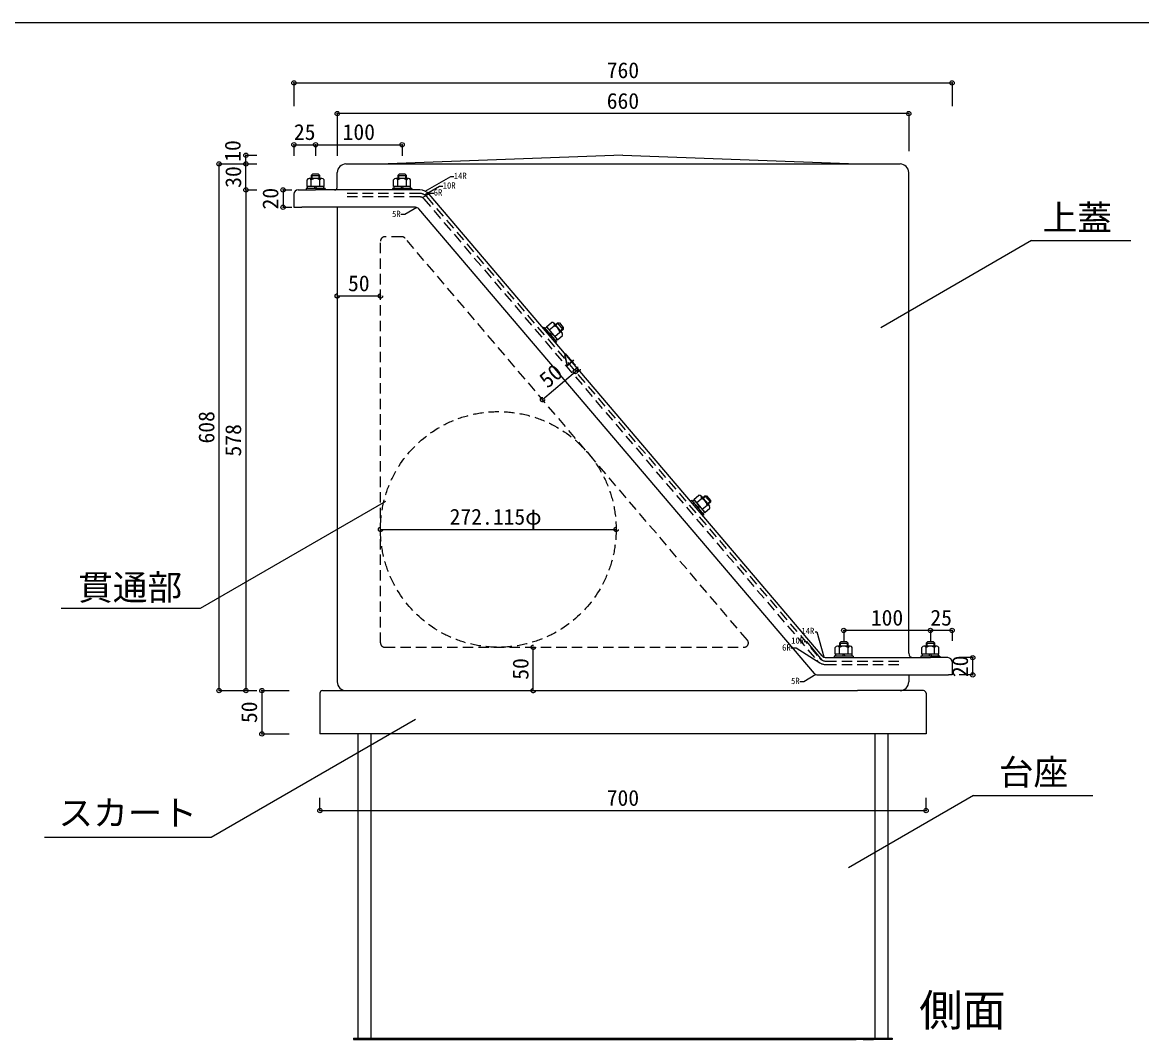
# Model space of a CAD drawing. Units: millimetres at full size, sheet at 1:10. Extents: x -10475 to 9199, y -10092 to 10143.
# Drawn here: x -4749 to -3456, y -4294 to -3120 of the extents above; entities that cross this region are included whole.
import ezdxf
from ezdxf.enums import TextEntityAlignment as Align

# ---------------------------------------------------------------- set-up
doc = ezdxf.new("R2010")
doc.units = ezdxf.units.MM
doc.header["$LTSCALE"] = 10
doc.header["$PDMODE"] = 32
doc.header["$PDSIZE"] = 5
doc.linetypes.add('DASHED1', pattern=[1.8, 1.2, -0.6])
for name, color, linetype in [('0-0_FRP', 7, 'Continuous'), ('0-1_SUS', 7, 'Continuous'), ('0-3_開口寸法', 2, 'DASHED1'), ('0-8_FRP寸法', 3, 'Continuous'), ('3-4', 4, 'Continuous'), ('3-8', 4, 'Continuous')]:
    doc.layers.add(name, color=color, linetype=linetype)
doc.styles.add('ＭＳ ゴシック', font='')
doc.styles.get('ＭＳ ゴシック').set_extended_font_data('MS Gothic')

msp = doc.modelspace()

# ---------------------------------------------------------------- linework, layer by layer
at = {"layer": '0-0_FRP'}
for p, q in [((-6011.52, -3119.95), (-2011.52, -3119.95)), ((-4404.98, -3296.73), (-4406.48, -3295.23)), ((-4304.98, -3296.73), (-4306.48, -3295.23)), ((-4419.79, -3309.34), (-4419.79, -3301.75)), ((-4402.62, -3300.34), (-4417.34, -3300.34)), ((-4414.98, -3296.73), (-4404.98, -3296.73)), ((-4414.98, -3296.73), (-4414.98, -3300.34)), ((-4414.89, -3309.34), (-4414.89, -3301.75)), ((-4405.07, -3309.34), (-4405.07, -3301.75)), ((-4404.98, -3300.34), (-4404.98, -3296.73)), ((-4400.16, -3309.34), (-4400.16, -3301.75)), ((-4319.79, -3309.34), (-4319.79, -3301.75)), ((-4302.62, -3300.34), (-4317.34, -3300.34)), ((-4314.98, -3296.73), (-4304.98, -3296.73)), ((-4314.98, -3296.73), (-4314.98, -3300.34)), ((-4314.89, -3309.34), (-4314.89, -3301.75)), ((-4305.07, -3309.34), (-4305.07, -3301.75)), ((-4304.98, -3300.34), (-4304.98, -3296.73)), ((-4300.16, -3309.34), (-4300.16, -3301.75)), ((-4420.98, -3311.84), (-4420.98, -3313.44)), ((-4400.98, -3311.84), (-4420.98, -3311.84)), ((-4400.16, -3309.34), (-4419.79, -3309.34)), ((-4419.18, -3311.84), (-4419.18, -3309.34)), ((-4410.22, -3309.34), (-4418.92, -3309.34)), ((-4411.36, -3311.84), (-4418.92, -3311.84)), ((-4411.62, -3309.34), (-4410.48, -3311.84)), ((-4408.34, -3311.84), (-4409.48, -3309.34)), ((-4398.98, -3311.84), (-4409.21, -3311.84)), ((-4400.52, -3309.34), (-4408.07, -3309.34)), ((-4400.78, -3309.34), (-4400.78, -3311.84)), ((-4398.98, -3311.84), (-4398.98, -3313.44)), ((-4320.98, -3311.84), (-4320.98, -3313.44)), ((-4300.98, -3311.84), (-4320.98, -3311.84)), ((-4300.16, -3309.34), (-4319.79, -3309.34)), ((-4319.18, -3311.84), (-4319.18, -3309.34)), ((-4310.22, -3309.34), (-4318.92, -3309.34)), ((-4311.36, -3311.84), (-4318.92, -3311.84)), ((-4311.62, -3309.34), (-4310.48, -3311.84)), ((-4308.34, -3311.84), (-4309.48, -3309.34)), ((-4298.98, -3311.84), (-4309.21, -3311.84)), ((-4300.52, -3309.34), (-4308.07, -3309.34)), ((-4300.78, -3309.34), (-4300.78, -3311.84)), ((-4298.98, -3311.84), (-4298.98, -3313.44)), ((-4145.89, -3472.07), (-4147.11, -3473.11)), ((-4145.89, -3472.07), (-4131.63, -3488.82)), ((-4142.82, -3471.82), (-4144.73, -3473.44)), ((-4143.22, -3471.35), (-4137.45, -3466.44)), ((-4143.22, -3471.35), (-4130.49, -3486.3)), ((-4140.04, -3475.09), (-4134.27, -3470.17)), ((-4134.78, -3467.39), (-4125.23, -3478.59)), ((-4133.25, -3469.18), (-4130.51, -3466.85)), ((-4124.02, -3474.46), (-4130.51, -3466.85)), ((-4130.51, -3466.85), (-4128.39, -3467.02)), ((-4124.02, -3474.46), (-4126.76, -3476.8)), ((-4137.92, -3477.57), (-4139.09, -3480.06)), ((-4137.7, -3481.7), (-4136.53, -3479.21)), ((-4133.68, -3482.56), (-4127.9, -3477.64)), ((-4131.63, -3488.82), (-4132.85, -3489.86)), ((-4132.8, -3487.45), (-4130.89, -3485.83)), ((-4130.49, -3486.3), (-4124.72, -3481.38)), ((-3973.22, -3670.92), (-3967.45, -3666)), ((-3970.04, -3674.66), (-3964.27, -3669.74)), ((-3964.78, -3666.95), (-3955.23, -3678.16)), ((-3963.25, -3668.75), (-3960.51, -3666.41)), ((-3954.02, -3674.02), (-3960.51, -3666.41)), ((-3960.51, -3666.41), (-3958.39, -3666.58)), ((-3975.89, -3671.64), (-3977.11, -3672.68)), ((-3975.89, -3671.64), (-3969.26, -3679.43)), ((-3972.82, -3671.39), (-3974.73, -3673.01)), ((-3974.6, -3673.16), (-3961.63, -3688.39)), ((-3973.22, -3670.92), (-3960.49, -3685.86)), ((-3973, -3671.19), (-3968.1, -3676.94)), ((-3967.92, -3677.14), (-3969.09, -3679.63)), ((-3967.87, -3681.06), (-3962.97, -3686.82)), ((-3967.7, -3681.26), (-3966.53, -3678.78)), ((-3966.7, -3678.57), (-3961.06, -3685.19)), ((-3963.68, -3682.13), (-3957.9, -3677.21)), ((-3960.49, -3685.86), (-3954.72, -3680.95)), ((-3954.02, -3674.02), (-3956.76, -3676.36)), ((-3961.63, -3688.39), (-3962.85, -3689.42)), ((-3962.8, -3687.02), (-3960.89, -3685.39)), ((-3804.98, -3836.73), (-3794.98, -3836.73)), ((-3804.98, -3836.73), (-3804.98, -3840.34)), ((-3794.98, -3836.73), (-3796.48, -3835.23)), ((-3794.98, -3840.34), (-3794.98, -3836.73)), ((-3704.98, -3836.73), (-3694.98, -3836.73)), ((-3704.98, -3836.73), (-3704.98, -3840.34)), ((-3694.98, -3836.73), (-3696.48, -3835.23)), ((-3694.98, -3840.34), (-3694.98, -3836.73)), ((-3809.79, -3849.34), (-3809.79, -3841.75)), ((-3790.16, -3849.34), (-3809.79, -3849.34)), ((-3809.18, -3851.84), (-3809.18, -3849.34)), ((-3800.22, -3849.34), (-3808.92, -3849.34)), ((-3792.62, -3840.34), (-3807.34, -3840.34)), ((-3804.89, -3849.34), (-3804.89, -3841.75)), ((-3801.62, -3849.34), (-3800.48, -3851.84)), ((-3798.34, -3851.84), (-3799.48, -3849.34)), ((-3790.52, -3849.34), (-3798.07, -3849.34)), ((-3795.07, -3849.34), (-3795.07, -3841.75)), ((-3790.78, -3849.34), (-3790.78, -3851.84)), ((-3790.16, -3849.34), (-3790.16, -3841.75)), ((-3709.79, -3849.34), (-3709.79, -3841.75)), ((-3690.16, -3849.34), (-3709.79, -3849.34)), ((-3709.18, -3851.84), (-3709.18, -3849.34)), ((-3700.22, -3849.34), (-3708.92, -3849.34)), ((-3692.62, -3840.34), (-3707.34, -3840.34)), ((-3704.89, -3849.34), (-3704.89, -3841.75)), ((-3701.62, -3849.34), (-3700.48, -3851.84)), ((-3698.34, -3851.84), (-3699.48, -3849.34)), ((-3690.52, -3849.34), (-3698.07, -3849.34)), ((-3695.07, -3849.34), (-3695.07, -3841.75)), ((-3690.78, -3849.34), (-3690.78, -3851.84)), ((-3690.16, -3849.34), (-3690.16, -3841.75)), ((-3810.98, -3851.84), (-3810.98, -3853.44)), ((-3790.98, -3851.84), (-3810.98, -3851.84)), ((-3801.36, -3851.84), (-3808.92, -3851.84)), ((-3788.98, -3851.84), (-3799.21, -3851.84)), ((-3788.98, -3851.84), (-3788.98, -3853.44)), ((-3710.98, -3851.84), (-3710.98, -3853.44)), ((-3690.98, -3851.84), (-3710.98, -3851.84)), ((-3701.36, -3851.84), (-3708.92, -3851.84)), ((-3688.98, -3851.84), (-3699.21, -3851.84)), ((-3688.98, -3851.84), (-3688.98, -3853.44))]:
    msp.add_line(p, q, dxfattribs=at)
at = {"layer": '0-0_FRP', "color": 4}
for p, q in [((-4054.98, -3273.44), (-4325.98, -3283.44)), ((-4054.98, -3273.44), (-3783.98, -3283.44)), ((-4384.98, -3310.44), (-4384.98, -3293.44)), ((-4374.98, -3283.44), (-4279.98, -3283.44)), ((-4279.98, -3283.44), (-3734.98, -3283.44)), ((-3724.98, -3839.44), (-3724.98, -3293.44)), ((-4405.78, -3300.34), (-4405.78, -3295.93)), ((-4305.78, -3300.34), (-4305.78, -3295.93)), ((-4434.98, -3318.44), (-4434.98, -3333.44)), ((-4429.98, -3313.44), (-4409.98, -3313.44)), ((-4289.6, -3313.44), (-4409.98, -3313.44)), ((-3824.93, -3851.33), (-4278.94, -3318.36)), ((-4434.98, -3333.44), (-4425.98, -3333.44)), ((-4294.68, -3333.44), (-4425.98, -3333.44)), ((-4384.98, -3333.44), (-4384.98, -3839.44)), ((-3833.87, -3871.68), (-4290.87, -3335.19)), ((-4132.73, -3469.79), (-4129.38, -3466.94)), ((-3962.73, -3669.36), (-3959.38, -3666.5)), ((-4384.98, -3837.44), (-4384.98, -3881.44)), ((-3795.78, -3840.34), (-3795.78, -3835.93)), ((-3724.98, -3848.44), (-3724.98, -3837.44)), ((-3695.78, -3840.34), (-3695.78, -3835.93)), ((-3820.36, -3853.44), (-3699.98, -3853.44)), ((-3679.98, -3853.44), (-3699.98, -3853.44)), ((-3674.98, -3858.44), (-3674.98, -3873.44)), ((-3830.06, -3873.44), (-3678.98, -3873.44)), ((-3724.98, -3873.44), (-3724.98, -3881.44)), ((-3674.98, -3873.44), (-3678.98, -3873.44)), ((-4404.98, -3894.44), (-4404.98, -3941.44)), ((-4401.98, -3891.44), (-4374.98, -3891.44)), ((-4394.98, -3891.44), (-4325.98, -3891.44)), ((-4374.98, -3891.44), (-4347.98, -3891.44)), ((-4325.98, -3891.44), (-3783.98, -3891.44)), ((-3707.98, -3891.44), (-3783.98, -3891.44)), ((-3704.98, -3894.44), (-3704.98, -3941.44)), ((-3704.98, -3941.44), (-4404.98, -3941.44))]:
    msp.add_line(p, q, dxfattribs=at)
at = {"layer": '0-0_FRP', "linetype": 'DASHED1'}
for p, q in [((-4289.6, -3317.44), (-4375.79, -3317.44)), ((-4289.6, -3321.44), (-4375.71, -3321.44)), ((-4281.99, -3320.95), (-3827.97, -3853.92)), ((-4285.03, -3323.55), (-3831.02, -3856.51)), ((-3820.36, -3857.44), (-3732.79, -3857.44)), ((-3820.36, -3861.44), (-3731.46, -3861.44))]:
    msp.add_line(p, q, dxfattribs=at)
at = {"layer": '0-0_FRP'}
for points in [[(-4406.48, -3295.23), (-4413.48, -3295.23), (-4414.98, -3296.73)], [(-4306.48, -3295.23), (-4313.48, -3295.23), (-4314.98, -3296.73)], [(-4128.39, -3467.02), (-4123.85, -3472.34), (-4124.02, -3474.46)], [(-3958.39, -3666.58), (-3953.85, -3671.91), (-3954.02, -3674.02)], [(-3796.48, -3835.23), (-3803.48, -3835.23), (-3804.98, -3836.73)], [(-3696.48, -3835.23), (-3703.48, -3835.23), (-3704.98, -3836.73)]]:
    msp.add_lwpolyline(points, dxfattribs=at)
at = {"layer": '0-0_FRP', "color": 4}
for points in [[(-4414.18, -3295.93), (-4414.18, -3298.57), (-4414.18, -3300.34)], [(-4314.18, -3295.93), (-4314.18, -3298.57), (-4314.18, -3300.34)], [(-4123.93, -3473.33), (-4125.94, -3475.04), (-4127.28, -3476.19)], [(-3953.93, -3672.9), (-3955.94, -3674.61), (-3957.28, -3675.75)], [(-3804.18, -3835.93), (-3804.18, -3838.57), (-3804.18, -3840.34)], [(-3704.18, -3835.93), (-3704.18, -3838.57), (-3704.18, -3840.34)]]:
    msp.add_lwpolyline(points, dxfattribs=at)
for centre, radius, start, end in [((-4374.98, -3293.44), 10, 90, 180), ((-3734.98, -3293.44), 10, 0, 90), ((-4429.98, -3318.44), 5, 90, 180), ((-4387.98, -3310.44), 3, 270, 0), ((-4387.98, -3310.44), 3, 270, 0), ((-4289.6, -3327.44), 14, 40.42608, 90), ((-4294.68, -3338.44), 5, 40.42608, 90), ((-3820.36, -3847.44), 6, 220.42608, 270), ((-3719.98, -3848.44), 5, 180, 270), ((-3679.98, -3858.44), 5, 0, 90), ((-3830.06, -3868.44), 5, 220.42608, 270), ((-4374.98, -3881.44), 10, 180, 270), ((-3734.98, -3881.44), 10, 270, 0), ((-4401.98, -3894.44), 3, 90, 180), ((-3707.98, -3894.44), 3, 0, 90)]:
    msp.add_arc(centre, radius, start, end, dxfattribs=at)
at = {"layer": '0-0_FRP'}
for centre, radius, start, end in [((-4417.34, -3303.17), 2.83, 29.99985, 149.99985), ((-4409.98, -3309.54), 9.21, 57.79585, 122.2043), ((-4402.62, -3303.17), 2.83, 29.99985, 149.99985), ((-4317.34, -3303.17), 2.83, 29.99985, 149.99985), ((-4309.98, -3309.54), 9.21, 57.79585, 122.2043), ((-4302.62, -3303.17), 2.83, 29.99985, 149.99985), ((-4136.94, -3469.22), 2.83, 340.42623, 100.42623), ((-4137.02, -3478.96), 9.21, 8.22177, 72.63023), ((-4127.39, -3480.43), 2.83, 340.42623, 100.42623), ((-3966.94, -3668.79), 2.83, 340.42623, 100.42623), ((-3967.02, -3678.53), 9.21, 8.22177, 72.63023), ((-3957.39, -3680), 2.83, 340.42623, 100.42623), ((-3807.34, -3843.17), 2.83, 29.99985, 149.99985), ((-3799.98, -3849.54), 9.21, 57.79585, 122.2043), ((-3792.62, -3843.17), 2.83, 29.99985, 149.99985), ((-3707.34, -3843.17), 2.83, 29.99985, 149.99985), ((-3699.98, -3849.54), 9.21, 57.79585, 122.2043), ((-3692.62, -3843.17), 2.83, 29.99985, 149.99985)]:
    msp.add_arc(centre, radius, start, end, dxfattribs=at)
at = {"layer": '0-0_FRP', "linetype": 'DASHED1'}
for centre, radius, start, end in [((-4289.6, -3327.44), 10, 40.42608, 90), ((-4289.6, -3327.44), 6, 40.42608, 90), ((-3820.36, -3847.44), 14, 220.42608, 270), ((-3820.36, -3847.44), 10, 220.42608, 270)]:
    msp.add_arc(centre, radius, start, end, dxfattribs=at)
at = {"layer": '0-1_SUS'}
for p, q in [((-4360.98, -3941.44), (-4360.98, -4292.94)), ((-4345.98, -3941.44), (-4345.98, -4292.94)), ((-3763.98, -3941.44), (-3763.98, -4292.94)), ((-3748.98, -3941.44), (-3748.98, -4292.94)), ((-4360.98, -4294.44), (-4344.38, -4294.44)), ((-4344.38, -4294.44), (-4332.38, -4294.44)), ((-4324.38, -4294.44), (-3785.58, -4294.44)), ((-3777.58, -4294.44), (-3785.58, -4294.44)), ((-3777.58, -4294.44), (-3765.58, -4294.44))]:
    msp.add_line(p, q, dxfattribs=at)
at = {"layer": '0-1_SUS', "color": 2}
for q in [(-3794.52, -4096.06), (-3512.48, -4012.75)]:
    msp.add_line((-3650.22, -4012.75), q, dxfattribs=at)
at = {"layer": '0-1_SUS'}
for points in [[(-4365.98, -4292.94), (-4365.98, -4294.44), (-4324.38, -4294.44)], [(-4365.98, -4292.94), (-3743.98, -4292.94), (-3743.98, -4294.44), (-3765.58, -4294.44)]]:
    msp.add_lwpolyline(points, dxfattribs=at)
at = {"layer": '0-3_開口寸法'}
for p, q in [((-4334.98, -3836.44), (-4334.98, -3372.44)), ((-4310.38, -3367.44), (-4329.98, -3367.44)), ((-3911.31, -3833.19), (-4306.57, -3369.19)), ((-4329.98, -3841.44), (-3915.12, -3841.44))]:
    msp.add_line(p, q, dxfattribs=at)
at = {"layer": '0-3_開口寸法', "color": 4, "linetype": 'Continuous'}
for p, q in [((-4384.98, -3435.85), (-4334.98, -3435.85)), ((-4334.98, -3705.38), (-4062.86, -3705.38)), ((-4158.59, -3891.44), (-4158.59, -3841.44))]:
    msp.add_line(p, q, dxfattribs=at)
msp.add_lwpolyline([(-4147.9, -3555.46), (-4109.84, -3523.04), (-4106.79, -3520.44)], dxfattribs=at)
at = {"layer": '0-3_開口寸法'}
msp.add_circle((-4198.92, -3705.38), 136.06, dxfattribs=at)
for centre, start, end in [((-4329.98, -3372.44), 90, 180), ((-4310.38, -3372.44), 40.42608, 90), ((-4329.98, -3836.44), 180, 270), ((-3915.12, -3836.44), 270, 40.42608)]:
    msp.add_arc(centre, 5, start, end, dxfattribs=at)
at = {"layer": '0-3_開口寸法', "color": 6}
for p in [(-4384.98, -3435.85), (-4334.98, -3435.85), (-4109.84, -3523.04), (-4106.79, -3520.44), (-4147.9, -3555.46), (-4334.98, -3705.38), (-4062.86, -3705.38), (-4158.59, -3841.44), (-4158.59, -3891.44)]:
    msp.add_point(p, dxfattribs=at)
at = {"layer": '0-8_FRP寸法'}
for p, q in [((-4434.98, -3189.82), (-4434.98, -3216.84)), ((-3674.98, -3189.82), (-3674.98, -3216.84)), ((-4384.98, -3225.25), (-4384.98, -3274.03)), ((-3724.98, -3225.25), (-3724.98, -3268.48)), ((-4434.98, -3261.19), (-4434.98, -3274.03)), ((-4409.98, -3261.19), (-4409.98, -3274.03)), ((-4309.98, -3261.19), (-4309.98, -3274.03)), ((-4490.42, -3273.44), (-4477.97, -3273.44)), ((-4521.34, -3283.44), (-4491.62, -3283.44)), ((-4521.34, -3283.44), (-4490.42, -3283.44)), ((-4490.42, -3283.44), (-4477.97, -3283.44)), ((-4490.42, -3313.44), (-4477.97, -3313.44)), ((-4490.42, -3313.44), (-4477.97, -3313.44)), ((-4490.42, -3313.44), (-4477.97, -3313.44)), ((-4447.46, -3313.44), (-4437.22, -3313.44)), ((-4447.46, -3333.44), (-4437.22, -3333.44)), ((-3799.98, -3821.94), (-3799.98, -3833.85)), ((-3699.98, -3821.94), (-3699.98, -3833.85)), ((-3674.98, -3821.94), (-3674.98, -3833.85)), ((-3650.99, -3853.44), (-3666.72, -3853.44)), ((-3650.99, -3873.44), (-3666.72, -3873.44)), ((-4521.34, -3891.44), (-4491.62, -3891.44)), ((-4490.42, -3891.44), (-4477.97, -3891.44)), ((-4472, -3891.44), (-4440.58, -3891.44)), ((-4472, -3891.44), (-4440.58, -3891.44)), ((-4472, -3941.44), (-4440.58, -3941.44)), ((-4404.98, -4030.01), (-4404.98, -4015.29)), ((-3704.98, -4030.01), (-3704.98, -4015.29))]:
    msp.add_line(p, q, dxfattribs=at)
at = {"layer": '0-8_FRP寸法', "color": 4}
for p, q in [((-3724.98, -3225.25), (-4384.98, -3225.25)), ((-4434.98, -3261.19), (-4409.98, -3261.19)), ((-4409.98, -3261.19), (-4309.98, -3261.19)), ((-4490.42, -3283.44), (-4490.42, -3273.44)), ((-4490.42, -3313.44), (-4490.42, -3283.44)), ((-4447.46, -3313.44), (-4447.46, -3333.44)), ((-4286.42, -3322.31), (-4277.45, -3317.13)), ((-4277.45, -3317.13), (-4273.53, -3317.13)), ((-3699.98, -3821.94), (-3799.98, -3821.94)), ((-3674.98, -3821.94), (-3699.98, -3821.94)), ((-3650.99, -3873.44), (-3650.99, -3853.44)), ((-3832.17, -3873.05), (-3846.21, -3881.16)), ((-3846.21, -3881.16), (-3850.89, -3881.16)), ((-4472, -3891.44), (-4472, -3941.44))]:
    msp.add_line(p, q, dxfattribs=at)
at = {"layer": '0-8_FRP寸法', "color": 2}
for q in [(-3757.32, -3472.47), (-3468.54, -3371.9)]:
    msp.add_line((-3583.13, -3371.9), q, dxfattribs=at)
at = {"layer": '0-8_FRP寸法', "color": 4}
for points in [[(-4283.22, -3314.88), (-4253.94, -3297.97), (-4250.36, -3297.97)], [(-4284.22, -3319.05), (-4266.97, -3309.09), (-4263.18, -3309.09)], [(-4292.92, -3333.84), (-4306.96, -3341.94), (-4311.64, -3341.94)], [(-3833.01, -3823.65), (-3831.06, -3823.65), (-3822.89, -3852.56)], [(-3845.54, -3834.77), (-3842.98, -3834.77), (-3825.17, -3856.24)], [(-3860.95, -3842.12), (-3854.98, -3842.12), (-3827.53, -3859.57)]]:
    msp.add_lwpolyline(points, dxfattribs=at)
at = {"layer": '0-8_FRP寸法', "color": 2}
for points in [[(-4703.93, -3796.38), (-4543.02, -3796.38), (-4328.68, -3672.63)], [(-4722.98, -4060.69), (-4530.39, -4060.69), (-4294.37, -3924.43)]]:
    msp.add_lwpolyline(points, dxfattribs=at)
at = {"layer": '0-8_FRP寸法'}
msp.add_lwpolyline([(-4521.34, -3891.44), (-4490.42, -3891.44), (-4477.97, -3891.44)], dxfattribs=at)
at = {"layer": '0-8_FRP寸法', "color": 6}
for p in [(-4434.98, -3189.82), (-3674.98, -3189.82), (-4384.98, -3225.25), (-3724.98, -3225.25), (-4434.98, -3261.19), (-4409.98, -3261.19), (-4309.98, -3261.19), (-4521.34, -3283.44), (-4490.42, -3273.44), (-4490.42, -3283.44), (-4490.42, -3313.44), (-4447.46, -3313.44), (-4447.46, -3333.44), (-3799.98, -3821.94), (-3699.98, -3821.94), (-3674.98, -3821.94), (-3650.99, -3853.44), (-3650.99, -3873.44), (-4521.34, -3891.44), (-4490.42, -3891.44), (-4472, -3891.44), (-4472, -3941.44), (-4404.98, -4030.01), (-3704.98, -4030.01)]:
    msp.add_point(p, dxfattribs=at)
at = {"layer": '3-4'}
msp.add_line((-4434.98, -3189.82), (-3674.98, -3189.82), dxfattribs=at)
at = {"layer": '3-8'}
for p, q in [((-4521.34, -3891.44), (-4521.34, -3283.44)), ((-4490.42, -3313.44), (-4490.42, -3891.44)), ((-4404.98, -4030.01), (-3704.98, -4030.01))]:
    msp.add_line(p, q, dxfattribs=at)

# ---------------------------------------------------------------- texts
at = {"layer": '0-1_SUS', "color": 2, "style": 'ＭＳ ゴシック'}
msp.add_text('台座', height=29.33, dxfattribs=at).set_placement((-3620.86, -4009.16), align=Align.BOTTOM_LEFT)
at = {"layer": '0-3_開口寸法', "color": 3, "style": 'ＭＳ ゴシック'}
for s, p in [('50', (-4372.48, -3435.85)), ('272.115φ', (-4255.17, -3705.38))]:
    msp.add_text(s, height=18.33, dxfattribs=at).set_placement(p, align=Align.BOTTOM_LEFT)
for s, rotation, p in [('4', 40.426, (-4113.07, -3525.79)), ('50', 40.426, (-4138.39, -3547.35)), ('50', 90, (-4158.59, -3878.94))]:
    msp.add_text(s, height=18.33, rotation=rotation, dxfattribs=at).set_placement(p, align=Align.BOTTOM_LEFT)
at = {"layer": '0-8_FRP寸法', "style": 'ＭＳ ゴシック'}
for s, p in [('760', (-4073.73, -3189.82)), ('660', (-4073.73, -3225.25)), ('25', (-4434.98, -3261.19)), ('100', (-4378.73, -3261.19)), ('100', (-3768.73, -3821.94)), ('25', (-3699.98, -3821.94)), ('700', (-4073.73, -4030.01))]:
    msp.add_text(s, height=18.33, dxfattribs=at).set_placement(p, align=Align.BOTTOM_LEFT)
for s, p in [('10', (-4491.06, -3280.91)), ('30', (-4490.42, -3310.94)), ('20', (-4447.46, -3335.94)), ('608', (-4521.34, -3606.19)), ('578', (-4490.42, -3621.19)), ('20', (-3650.99, -3875.94)), ('50', (-4472, -3928.94))]:
    msp.add_text(s, height=18.33, rotation=90, dxfattribs=at).set_placement(p, align=Align.BOTTOM_LEFT)
at = {"layer": '0-8_FRP寸法', "color": 6, "style": 'ＭＳ ゴシック'}
for s, height, p in [('14R', 7.331, (-4250.36, -3302.97)), ('10R', 7.331, (-4263.18, -3314.09)), ('6R', 7.331, (-4273.53, -3322.13)), ('5R', 7.331, (-4321.64, -3346.94)), ('14R', 7.331, (-3848.95, -3828.49)), ('6R', 7.331, (-3871.14, -3847.49)), ('10R', 7.331, (-3860.74, -3839.54)), ('5R', 7.331, (-3860.89, -3886.16)), ('側面', 36.66, (-3712.83, -4289.79))]:
    msp.add_text(s, height=height, dxfattribs=at).set_placement(p, align=Align.BOTTOM_LEFT)
at = {"layer": '0-8_FRP寸法', "color": 2, "style": 'ＭＳ ゴシック'}
for s, p in [('上蓋', (-3570.26, -3368.86)), ('貫通部', (-4684.1, -3795.73)), ('スカート', (-4706.86, -4056.08))]:
    msp.add_text(s, height=29.33, dxfattribs=at).set_placement(p, align=Align.BOTTOM_LEFT)

doc.saveas('drawing.dxf')
